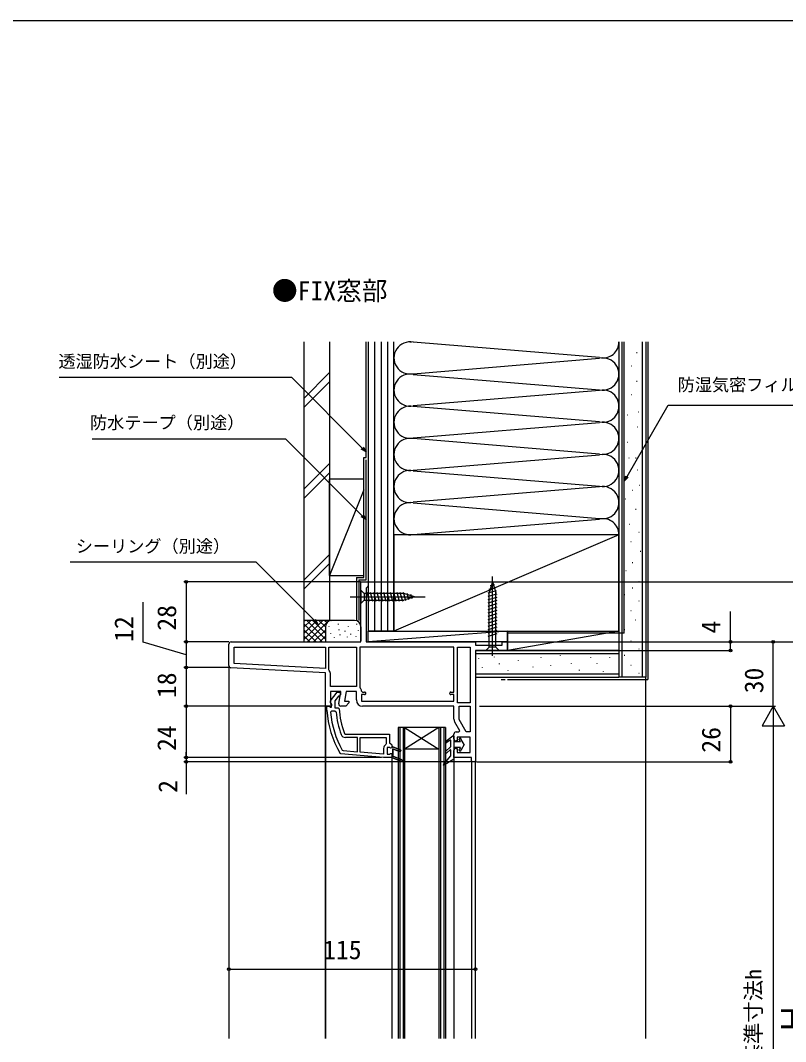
# Model space of a CAD drawing. Units: millimetres, scale not verified. Extents: x -525 to 525, y -783 to 778.
# Drawn here: x -11.3 to 345.7, y 270.8 to 747.3 of the extents above; entities that cross this region are included whole.
import ezdxf
from ezdxf.enums import TextEntityAlignment as Align

# ---------------------------------------------------------------- set-up
doc = ezdxf.new("R2010")
doc.units = ezdxf.units.MM
doc.header["$LTSCALE"] = 4
for name, color, linetype in [('0-2_USER1', 3, 'Continuous'), ('0-3_YKK_11', 7, 'Continuous'), ('0-5_YKK_12', 2, 'Continuous'), ('0-6_YKK_13', 4, 'Continuous'), ('0-8_YKK_D', 6, 'Continuous'), ('0-9_YKK_ZWAK', 7, 'Continuous'), ('0-A_YSS_K', 3, 'Continuous'), ('0-B_YSS_KE', 3, 'Continuous')]:
    doc.layers.add(name, color=color, linetype=linetype)
doc.styles.add('ＭＳ ゴシック', font='')
doc.styles.get('ＭＳ ゴシック').set_extended_font_data('MS Gothic')

msp = doc.modelspace()

# ---------------------------------------------------------------- linework, layer by layer
at = {"layer": '0-3_YKK_11'}
for p, q in [((86, 446.25), (86, 456.301)), ((139.869, 414.628), (140.339, 414.301)), ((191, 412.101), (191, 414.301)), ((138.854, 406.819), (139.247, 406.565))]:
    msp.add_line(p, q, dxfattribs=at)
for points in [[(87, 457.301), (147.6, 457.301), (147.6, 485.301), (151, 485.301), (151, 483.401), (150.5, 482.901), (150, 482.401), (150, 457.301), (201, 457.301), (201, 455.801), (213.5, 455.801), (213.5, 457.301), (216, 457.301), (216, 453.301), (201, 453.301), (201, 401.301), (199.2, 401.301), (199.2, 403.301), (191, 403.301), (191, 406.601)], [(132.718, 443.936), (132.6, 444.258), (132.6, 454.901), (145.5, 454.901)], [(145.5, 454.901), (145.5, 436.501), (133.4, 436.501), (133.4, 442.067)], [(191, 454.901), (147.1, 454.901), (147.1, 436.101), (147.238, 435.756)], [(189.6, 433.901), (191, 433.901), (191, 454.901)], [(137.215, 428.474), (138.207, 434.101), (133.4, 434.101), (133.4, 428.744), (133.942, 427.877), (133.623, 427.301), (131, 427.301), (131, 442.942), (86.948, 445.251)], [(133.413, 429.818), (136.525, 433.801), (138, 433.801), (138, 432.7), (137.525, 432.2), (137.155, 432.009), (135.4, 429.762), (135.4, 426.601), (136.971, 426.601), (137.47, 426.13)], [(145.5, 430.201), (145.5, 434.101), (140.644, 434.101), (139.868, 429.701), (142, 429.701), (142, 428.801), (140.5, 427.301), (138.2, 427.301)], [(147.887, 434.349), (148.384, 433.901), (149.3, 433.901)], [(149.3, 432.701), (147.9, 432.701), (147.9, 429.701), (191, 429.701), (191, 432.701), (189.6, 432.701)], [(131.701, 425.453), (131.7, 425.486), (131.7, 427.301), (132.706, 427.301), (133.202, 426.863), (133.8, 426.901), (133.8, 428.001), (133.6, 428.401)], [(135.987, 424.548), (135.49, 425.001), (133.883, 425.001), (133.385, 424.455)], [(191, 421.274), (191, 427.301), (148.4, 427.301)], [(192, 415.301), (193.345, 415.301), (193.673, 415.868), (191.389, 419.824)], [(139.247, 406.565), (146, 405.974), (146, 412.701), (140.339, 412.701)], [(140.339, 414.301), (161, 414.301), (161, 410.201), (161.5, 409.701), (162, 409.201), (162, 408.301), (162.5, 408.301), (166.251, 406.771), (165.949, 406.03), (162.5, 407.437), (162.5, 403.963), (166.748, 402.272)], [(147.2, 412.701), (159.4, 412.701), (159.4, 409.792), (159.169, 409.37)], [(158.2, 407.601), (158.2, 404.907), (147.2, 405.869), (147.2, 412.701)], [(192, 407.601), (192.5, 407.601), (192.5, 405.701), (198.5, 405.701), (198.5, 412.901), (192.5, 412.901), (192.5, 411.101), (192, 411.101)], [(166.748, 402.272), (162.5, 403.963), (162.5, 407.437), (165.949, 406.03), (166.251, 406.771), (162.5, 408.301), (162, 408.301), (162, 407.801), (161.41, 407.726), (160.925, 408.101), (159.8, 408.101), (159.8, 404.901), (160.925, 404.901), (161.41, 405.276), (162, 405.201), (162, 403.301), (166.452, 401.529), (162, 403.301), (158.2, 403.301), (138.273, 405.044), (137.885, 405.29)]]:
    msp.add_lwpolyline(points, dxfattribs=at)
for points in [[(131, 444.945), (88.4, 447.178), (88.4, 454.901), (131, 454.901)], [(198.6, 454.901), (198.6, 428.901), (192.6, 428.901), (192.6, 454.901)], [(198.6, 427.301), (198.6, 415.301), (196.771, 415.301), (193.4, 421.14), (193.4, 427.301)]]:
    msp.add_lwpolyline(points, close=True, dxfattribs=at)
for centre, radius, start, end in [((87, 456.301), 1, 90.00001, 179.99999), ((87, 446.25), 1, 180, 266.99997), ((130.5, 442.067), 2.9, 359.99999, 40.11919), ((145.5, 434.101), 2.4, 5.9378, 43.60284), ((149.3, 433.301), 0.6, 269.99999, 90.00001), ((189.6, 433.301), 0.6, 89.99999, 270.00001), ((134.2, 429.201), 1, 141.91328, 233.13011), ((148.4, 430.201), 2.9, 180.00001, 269.99999), ((177.6, 428.501), 46, 183.79937, 210.30371), ((177.6, 428.501), 44.4, 185.22781, 209.23073), ((177.6, 428.501), 41.8, 185.42614, 200.1872), ((138.2, 428.301), 1, 170.00002, 270), ((177.6, 428.501), 40.2, 183.3806, 200.18717), ((193.9, 421.274), 2.9, 179.99998, 209.99999), ((192, 414.301), 1, 90.00001, 179.99999), ((140.339, 414.801), 2.1, 200.18716, 270), ((192, 412.101), 1, 180.00001, 269.99999), ((160.3, 407.601), 2.1, 122.57896, 179.99999), ((192, 406.601), 1, 90.00001, 179.99999), ((166.6, 401.901), 0.4, 248.30059, 68.30061), ((166.6, 401.901), 0.4, 248.30059, 68.30061)]:
    msp.add_arc(centre, radius, start, end, dxfattribs=at)
at = {"layer": '0-5_YKK_12'}
for p, q in [((86, 446.25), (86, 272.301)), ((131, 272.301), (131, 427.801)), ((131.2, 272.301), (131.201, 427.301)), ((187, 417.301), (165, 417.301)), ((165, 417.301), (165, 272.301)), ((165.7, 417.301), (165.7, 272.301)), ((167.3, 417.301), (167.3, 272.301)), ((184, 417.301), (168, 407.301)), ((168, 417.301), (168, 272.301)), ((184, 417.301), (184, 272.301)), ((184.7, 417.301), (184.7, 272.301)), ((186.3, 417.301), (186.3, 272.301)), ((187, 417.301), (187, 272.301)), ((162, 403.301), (162, 272.301)), ((191, 403.801), (191, 272.301)), ((199.2, 401.801), (199.2, 272.301)), ((201, 272.301), (201, 401.801))]:
    msp.add_line(p, q, dxfattribs=at)
msp.add_lwpolyline([(168, 417.301), (184, 407.301), (168, 407.301)], dxfattribs=at)
at = {"layer": '0-6_YKK_13'}
for p, q in [((209, 450.801), (208.999, 487.801)), ((147.6, 481.401), (147.6, 475.201)), ((147.6, 481.401), (149.15, 479.851)), ((206.9, 480.234), (210.841, 481.29)), ((207.353, 481.908), (210.389, 482.722)), ((209, 485.301), (207.45, 480.385)), ((207.888, 483.604), (209.938, 484.154)), ((209, 485.301), (210.55, 480.385)), ((209, 485.301), (210.55, 480.385)), ((142.6, 478.301), (177.6, 478.301)), ((147.6, 475.201), (149.15, 476.751)), ((167.684, 479.851), (149.15, 479.851)), ((149.15, 479.851), (149.15, 476.751)), ((149.15, 476.751), (167.684, 476.751)), ((151.576, 476.201), (150.451, 480.401)), ((153.129, 476.201), (152.004, 480.401)), ((154.682, 476.201), (153.557, 480.401)), ((156.235, 476.201), (155.11, 480.401)), ((157.788, 476.201), (156.663, 480.401)), ((159.341, 476.201), (158.216, 480.401)), ((160.894, 476.201), (159.769, 480.401)), ((162.447, 476.201), (161.321, 480.401)), ((164, 476.201), (162.874, 480.401)), ((165.553, 476.201), (164.427, 480.401)), ((167.106, 476.201), (165.98, 480.401)), ((168.589, 476.46), (167.533, 480.401)), ((172.6, 478.301), (167.684, 479.851)), ((172.6, 478.301), (167.684, 476.751)), ((170.021, 476.911), (169.208, 479.947)), ((171.453, 477.363), (170.904, 479.412)), ((206.9, 478.681), (211.1, 479.806)), ((206.9, 477.128), (211.1, 478.253)), ((206.9, 475.575), (211.1, 476.7)), ((207.45, 454.851), (207.45, 480.385)), ((210.55, 454.851), (210.55, 480.385)), ((206.9, 474.022), (211.1, 475.148)), ((206.9, 472.469), (211.1, 473.595)), ((206.9, 470.916), (211.1, 472.042)), ((206.9, 469.363), (211.1, 470.489)), ((206.9, 467.81), (211.1, 468.936)), ((206.9, 466.258), (211.1, 467.383)), ((206.9, 464.705), (211.1, 465.83)), ((206.9, 463.152), (211.1, 464.277)), ((206.9, 461.599), (211.1, 462.724)), ((206.9, 460.046), (211.1, 461.171)), ((205.9, 453.301), (207.45, 454.851)), ((187.154, 410.916), (190.516, 413.537)), ((189.177, 411.474), (187.645, 410.285)), ((189.5, 410.023), (189.5, 411.316)), ((191, 413.301), (191, 402.601)), ((194.055, 410.601), (191, 410.601)), ((193.5, 411.668), (193.5, 411.901)), ((194.055, 410.601), (193.554, 411.468)), ((194.3, 411.776), (194.3, 411.901)), ((195.7, 409.351), (194.3, 411.776)), ((189.436, 408.341), (187.128, 406.194)), ((189.164, 406.995), (187.672, 405.608)), ((189.5, 408.488), (189.5, 409.623)), ((189.5, 404.275), (189.5, 406.849)), ((194.055, 408.101), (191, 408.101)), ((193.5, 406.801), (193.5, 407.033)), ((194.055, 408.101), (193.554, 407.233)), ((195.7, 409.351), (194.3, 406.926)), ((194.3, 406.801), (194.3, 406.926)), ((189.452, 404.145), (186.072, 400.196)), ((191, 402.601), (186.46, 399.747))]:
    msp.add_line(p, q, dxfattribs=at)
msp.add_lwpolyline([(205.9, 453.301), (212.1, 453.301), (210.55, 454.851), (207.45, 454.851)], dxfattribs=at)
for centre, radius, start, end in [((187.4, 410.601), 0.4, 127.94551, 307.81232), ((189.3, 411.316), 0.2, 0, 127.81232), ((189.5, 409.823), 0.2, 90, 270), ((190.7, 413.301), 0.3, 0, 127.94551), ((193.9, 411.901), 0.4, 0, 180), ((193.9, 411.668), 0.4, 180, 210), ((187.4, 405.901), 0.4, 132.9326, 312.9326), ((189.3, 406.849), 0.2, 0, 132.9326), ((189.3, 408.488), 0.2, 312.9326, 0), ((193.9, 407.033), 0.4, 150, 180), ((193.9, 406.801), 0.4, 180, 0), ((189.3, 404.275), 0.2, 319.43895, 0), ((186.3, 400.001), 0.3, 139.43895, 302.15282)]:
    msp.add_arc(centre, radius, start, end, dxfattribs=at)
at = {"layer": '0-8_YKK_D'}
for p, q in [((147.324, 485.301), (65, 485.301)), ((66, 485.301), (66, 457.301)), ((151.5, 485.301), (361, 485.301)), ((86, 457.301), (65, 457.301)), ((86, 457.301), (65, 457.301)), ((66, 457.301), (66, 445.301)), ((215.75, 457.301), (361, 457.301)), ((215.75, 457.301), (361, 457.301)), ((215.75, 457.301), (321, 457.301)), ((215.75, 457.301), (341, 457.301)), ((216.5, 453.301), (321, 453.301)), ((340, 427.301), (340, 457.301)), ((85.685, 445.301), (65, 445.301)), ((85.685, 445.301), (65, 445.301)), ((66, 445.301), (66, 427.301)), ((131.2, 427.301), (65, 427.301)), ((131.2, 427.301), (65, 427.301)), ((66, 427.301), (66, 403.301)), ((202.872, 427.301), (321, 427.301)), ((202.872, 427.301), (341, 427.301)), ((202.872, 427.301), (341, 427.301)), ((320, 427.301), (320, 401.301)), ((340, 427.301), (334.75, 418.207)), ((340, 427.301), (345.25, 418.207)), ((340, 427.301), (340, 409.114)), ((334.75, 418.207), (345.25, 418.207)), ((340, 416.801), (340, 157.801)), ((66, 403.301), (66, 405.851)), ((157.222, 403.301), (65, 403.301)), ((85, 403.301), (65, 403.301)), ((198.7, 401.301), (65, 401.301)), ((66, 403.301), (66, 401.301)), ((66, 401.301), (66, 386.246)), ((201.5, 401.301), (321, 401.301)), ((86, 304.592), (201, 304.592))]:
    msp.add_line(p, q, dxfattribs=at)
for points in [[(150, 545.96), (148.197, 547.763), (115.293, 580.666), (6.727, 580.666)], [(270.5, 532.266), (271.774, 534.475), (290.984, 567.774), (420.164, 567.774)], [(150, 514.356), (148.197, 516.159), (112.503, 551.853), (22.173, 551.853)], [(148.68, 548.246), (150, 545.96), (147.714, 547.28)], [(272.366, 534.133), (270.5, 532.266), (271.182, 534.816)], [(148.68, 516.642), (150, 514.356), (147.714, 515.676)], [(127.548, 465.647), (125.745, 467.45), (98.712, 494.482), (11.964, 494.482)], [(66, 451.301), (46, 457.149), (46, 475.876)], [(126.228, 467.933), (127.548, 465.647), (125.262, 466.967)], [(320, 453.301), (320, 457.301), (320, 471.419)]]:
    msp.add_lwpolyline(points, dxfattribs=at)
for centre in [(66, 485.301), (66, 457.301), (66, 457.301), (320, 457.301), (340, 457.301), (320, 453.301), (66, 445.301), (66, 445.301), (66, 427.301), (66, 427.301), (320, 427.301), (66, 403.301), (66, 403.301), (66, 401.301), (320, 401.301), (86, 304.592), (201, 304.592)]:
    msp.add_circle(centre, 0.637, dxfattribs=at)
at = {"layer": '0-9_YKK_ZWAK'}
msp.add_line((-525, 747.3), (525, 747.3), dxfattribs=at)
at = {"layer": '0-A_YSS_K'}
for p, q in [((151, 597.301), (151, 462.301)), ((154, 597.301), (154, 462.301)), ((157, 597.301), (157, 462.301)), ((160, 597.301), (160, 462.301)), ((163, 507.301), (163, 597.301)), ((163, 462.301), (163, 597.301)), ((258.968, 589.959), (172.032, 597.143)), ((269.5, 440.801), (269.5, 597.301)), ((279, 440.801), (279, 597.301)), ((281.5, 597.301), (281.5, 439.801)), ((276.235, 592.272), (276.435, 592.272)), ((172.032, 582.459), (258.968, 589.643)), ((121, 570.938), (133, 582.938)), ((172.032, 582.143), (258.968, 574.959)), ((273.64, 586.045), (273.84, 586.045)), ((121, 566.696), (133, 578.696)), ((276.235, 579.011), (276.435, 579.011)), ((258.968, 574.643), (172.032, 567.459)), ((273.64, 572.784), (273.84, 572.784)), ((258.968, 559.959), (172.032, 567.143)), ((268, 571.024), (268, 507.301)), ((271.781, 563.25), (271.981, 563.25)), ((276.917, 564.674), (277.117, 564.674)), ((172.032, 552.459), (258.968, 559.643)), ((276.583, 557.647), (276.783, 557.647)), ((258.968, 544.959), (172.032, 552.143)), ((271.781, 550.445), (271.981, 550.445)), ((172.032, 537.459), (258.968, 544.643)), ((272.582, 543.242), (272.782, 543.242)), ((275.783, 543.242), (275.983, 543.242)), ((121, 528.512), (133, 540.512)), ((121, 524.269), (133, 536.269)), ((172.032, 537.143), (258.968, 529.959)), ((272.582, 536.039), (272.782, 536.039)), ((276.583, 537.64), (276.783, 537.64)), ((149, 533.301), (133, 533.301)), ((133, 488.301), (133, 533.301)), ((151, 533.301), (151, 488.301)), ((258.968, 529.643), (172.032, 522.459)), ((277.384, 530.437), (277.584, 530.437)), ((149, 528.301), (133, 488.301)), ((274.182, 528.036), (274.382, 528.036)), ((172.032, 522.143), (258.968, 514.959)), ((270.981, 524.035), (271.181, 524.035)), ((172.032, 507.459), (258.968, 514.643)), ((275.783, 519.233), (275.983, 519.233)), ((272.723, 512.302), (272.923, 512.302)), ((268, 507.301), (163, 462.301)), ((277.199, 508.572), (277.399, 508.572)), ((273.469, 504.096), (273.669, 504.096)), ((133, 498.085), (121, 486.085)), ((277.945, 499.62), (278.145, 499.62)), ((121, 481.843), (133, 493.843)), ((274.215, 494.398), (274.415, 494.398)), ((133, 488.301), (149, 488.301)), ((271.231, 490.668), (271.431, 490.668)), ((274.215, 482.462), (274.415, 482.462)), ((277.199, 485.446), (277.399, 485.446)), ((270.485, 479.479), (270.685, 479.479)), ((273.469, 472.019), (273.669, 472.019)), ((277.199, 476.495), (277.399, 476.495)), ((121, 467.301), (121, 457.301)), ((134, 467.301), (121, 467.301)), ((121, 458.443), (129.858, 467.301)), ((121, 461.271), (127.029, 467.301)), ((121, 464.1), (124.201, 467.301)), ((121, 466.928), (121.373, 467.301)), ((122.314, 467.301), (131, 458.614)), ((122.686, 457.301), (132.686, 467.301)), ((125.142, 467.301), (131, 461.443)), ((127.971, 467.301), (131, 464.271)), ((130.799, 467.301), (131.781, 466.319)), ((133.627, 467.301), (133.648, 467.28)), ((144.6, 467.301), (134, 467.301)), ((275.707, 467.543), (275.907, 467.543)), ((121, 465.786), (129.485, 457.301)), ((121, 462.958), (126.657, 457.301)), ((125.515, 457.301), (131, 462.786)), ((131, 464.301), (131, 457.301)), ((132.828, 464.496), (132.828, 464.696)), ((137.167, 465.497), (137.167, 465.697)), ((137.501, 462.827), (137.501, 463.027)), ((140.294, 462.224), (140.294, 462.424)), ((141.841, 464.496), (141.841, 464.696)), ((145.682, 465.497), (145.682, 465.697)), ((146.514, 462.493), (146.514, 462.693)), ((147.6, 464.301), (147.6, 457.801)), ((216, 462.301), (151, 457.301)), ((163, 462.301), (151, 462.301)), ((268, 462.301), (216, 453.301)), ((270.485, 463.067), (270.685, 463.067)), ((121, 460.129), (123.828, 457.301)), ((128.343, 457.301), (131.018, 459.975)), ((133.495, 461.158), (133.495, 461.358)), ((135.326, 459.301), (135.326, 459.501)), ((137.835, 460.49), (137.835, 460.69)), ((141.255, 459.517), (141.255, 459.717)), ((142.842, 460.824), (142.842, 461.024)), ((145.349, 459.821), (145.349, 460.021)), ((273.469, 457.845), (273.669, 457.845)), ((277.199, 454.115), (277.399, 454.115)), ((268, 451.801), (201, 451.801)), ((202.661, 449.384), (202.661, 449.584)), ((209.864, 450.184), (209.864, 450.384)), ((221.068, 448.584), (221.068, 448.784)), ((231.729, 450), (231.729, 450.2)), ((240.681, 450.746), (240.681, 450.946)), ((254.854, 450), (254.854, 450.2)), ((263.806, 450), (263.806, 450.2)), ((270.485, 451.131), (270.685, 451.131)), ((204.261, 445.382), (204.261, 445.582)), ((212.265, 446.983), (212.265, 447.183)), ((216.266, 443.782), (216.266, 443.982)), ((227.999, 445.524), (227.999, 445.724)), ((236.205, 446.27), (236.205, 446.47)), ((245.903, 447.016), (245.903, 447.216)), ((249.632, 444.032), (249.632, 444.232)), ((257.838, 447.016), (257.838, 447.216)), ((260.822, 443.286), (260.822, 443.486)), ((273.469, 446.409), (273.669, 446.409)), ((268, 442.301), (201, 442.301)), ((213.038, 439.801), (214.9, 439.801)), ((216, 439.801), (281.5, 439.801)), ((277.199, 442.679), (277.399, 442.679)), ((280.5, 272.301), (280.5, 440.801))]:
    msp.add_line(p, q, dxfattribs=at)
for points in [[(216, 457.301), (151, 457.301), (151, 462.301), (216, 462.301)], [(216, 462.301), (268, 462.301), (268, 453.301), (216, 453.301)]]:
    msp.add_lwpolyline(points, close=True, dxfattribs=at)
for centre, radius, start, end in [((170.5, 589.801), 7.5, 78.21649, 281.78353), ((170.5, 604.801), 7.5, 269.93584, 281.78353), ((260.5, 597.301), 7.5, 258.21646, 0.00003), ((260.5, 582.301), 7.5, 258.21646, 101.78354), ((170.5, 574.801), 7.5, 78.21649, 281.78353), ((260.5, 567.301), 7.5, 258.21646, 101.78354), ((170.5, 559.801), 7.5, 78.21648, 281.78353), ((260.5, 552.301), 7.5, 258.21646, 101.78354), ((170.5, 544.801), 7.5, 78.21649, 281.78353), ((260.5, 537.301), 7.5, 258.21646, 101.78354), ((170.5, 529.801), 7.5, 78.21649, 281.78353), ((260.5, 522.301), 7.5, 258.21646, 101.78354), ((170.5, 514.801), 7.5, 78.21649, 281.78353), ((260.5, 507.301), 7.5, 0, 101.78354), ((134, 464.301), 3, 90, 180), ((144.6, 464.301), 3, 0, 90)]:
    msp.add_arc(centre, radius, start, end, dxfattribs=at)
at = {"layer": '0-B_YSS_KE'}
for p, q in [((121, 597.301), (121, 467.301)), ((133, 597.301), (133, 467.301)), ((268, 597.301), (268, 440.801)), ((270.5, 461.301), (270.5, 597.301)), ((280.5, 597.301), (280.5, 440.801)), ((145.6, 487.301), (145.6, 467.301)), ((146.6, 486.301), (146.6, 467.301)), ((133, 467.301), (121, 467.301)), ((270.5, 461.301), (216, 461.301)), ((201, 440.801), (268, 440.801)), ((280.5, 440.801), (268, 440.801))]:
    msp.add_line(p, q, dxfattribs=at)
for points in [[(145.6, 487.301), (149, 487.301), (149, 543.301), (150, 543.301), (150, 597.301)], [(146.6, 486.301), (150, 486.301), (150, 542.301)], [(268, 462.301), (268, 507.301), (163, 507.301)], [(163, 507.301), (163, 462.301), (268, 462.301)], [(201, 453.301), (268, 453.301), (268, 440.801)]]:
    msp.add_lwpolyline(points, dxfattribs=at)

# ---------------------------------------------------------------- texts
at = {"layer": '0-2_USER1', "style": 'ＭＳ ゴシック'}
msp.add_text('●FIX窓部', height=8.798, dxfattribs=at).set_placement((106.047, 614.118), align=Align.BOTTOM_LEFT)
at = {"layer": '0-8_YKK_D', "style": 'ＭＳ ゴシック'}
for s, height, p in [('透湿防水シート（別途）', 5.865, (6.428, 583.492)), ('防湿気密フィルム（別途）', 5.865, (295.389, 572.608)), ('防水テープ（別途）', 5.865, (21.184, 554.931)), ('シーリング（別途）', 5.865, (14.546, 497.273)), ('115', 8.798, (129.932, 306.592))]:
    msp.add_text(s, height=height, dxfattribs=at).set_placement(p, align=Align.BOTTOM_LEFT)
for s, height, p in [('28', 8.798, (64, 462.539)), ('12', 8.798, (44, 457.308)), ('4', 8.798, (318, 461.237)), ('30', 8.798, (338, 433.311)), ('18', 8.798, (64, 431.062)), ('24', 8.798, (64, 406.403)), ('26', 8.798, (318, 405.608)), ('2', 8.798, (64.5, 386.86)), ('内法基準寸法h', 7.331, (336.636, 239.63)), ('Ｈ', 11, (358, 273.948))]:
    msp.add_text(s, height=height, rotation=90, dxfattribs=at).set_placement(p, align=Align.BOTTOM_LEFT)

doc.saveas('drawing.dxf')
